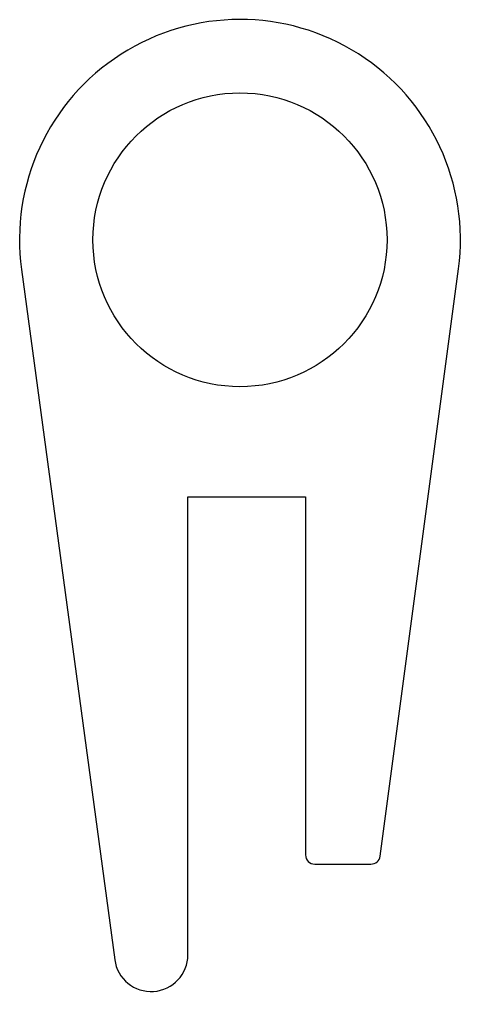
# Model space of a CAD drawing. Extents: x 672 to 684, y 363.3 to 389.8.
import ezdxf

# ---------------------------------------------------------------- set-up
doc = ezdxf.new("R2010")
doc.units = 0
doc.layers.get('0').update_dxf_attribs({"linetype": 'CONTINUOUS'})

msp = doc.modelspace()

# ---------------------------------------------------------------- linework, layer by layer
at = {"color": 7}
msp.add_lwpolyline([(683.963, 383.025, 1.144075), (672.071, 383.008), (674.607, 364.216, 0.935093), (676.598, 364.35), (676.598, 376.819), (679.798, 376.819), (679.798, 367.069, 0.414214), (680.048, 366.819), (681.579, 366.819, 0.375819), (681.827, 367.036), (683.963, 383.025)], format="xyb", dxfattribs=at)
msp.add_circle((678.016, 383.819), 4, dxfattribs=at)

doc.saveas('drawing.dxf')
